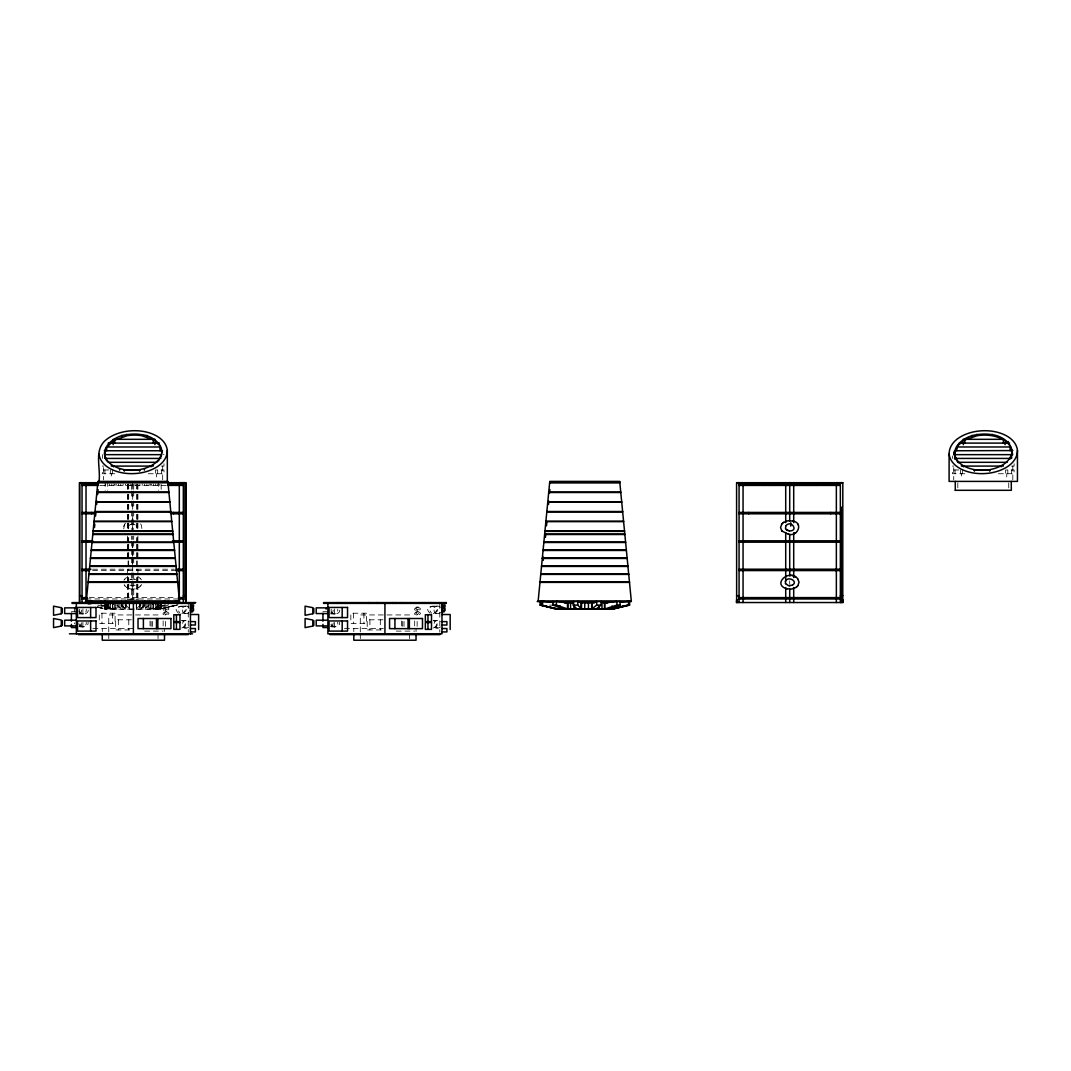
<?xml version="1.0" encoding="UTF-8"?>
<svg xmlns="http://www.w3.org/2000/svg" width="1071" height="1071" viewBox="0 0 1071 1071"><rect width="100%" height="100%" fill="white"/><g stroke="black" fill="none" stroke-linecap="round" stroke-linejoin="round"><path stroke-width="0.75" stroke-dasharray="5 3.75" d="M124.664 524.188L123.714 528.86M128.159 527.668L128.4 526.37M137.329 528.097L137.383 527.374M141.894 528.539L141.372 524.977L139.699 522.996M79.709 609.104C78.063 615.249 89.536 615.423 88.143 609.238M331.26 609.104C329.614 615.249 341.073 615.423 339.681 609.238M123.634 526.49L124.022 525.326M124.664 579.036L124.022 580.134L126.673 577.175M140.877 585.636L141.519 584.498M124.664 524.228L125.561 523.197M139.98 586.627L140.877 585.596M136.312 609.064L140.087 605.102M144.585 605.102L140.81 609.064L140.81 602.906M144.839 605.102L139.832 609.064L139.832 602.906M149.244 605.102L144.237 609.064L144.237 604.446M188.978 612.599L187.264 613.603L181.99 613.75C195.471 607.525 171.119 601.554 180.048 613.281M188.978 626.923L187.264 627.927L181.99 628.075C186.97 628.222 186.809 620.176 181.856 620.497L187.117 620.604L188.871 621.555M440.516 612.599L438.802 613.603L433.541 613.75C447.022 607.525 422.657 601.554 431.586 613.281M440.516 626.923L438.802 627.927L433.541 628.075C438.508 628.222 438.347 620.176 433.394 620.497L438.655 620.604L440.409 621.555M129.163 525.392L130.367 524.536M138.869 587.497L139.98 586.587M129.725 579.813L133.46 578.996M124.879 585.877L124.169 584.806C127.061 589.719 134.33 590.335 138.869 587.457M79.053 613.844L81.383 612.117L81.811 609.238M79.053 626.629L81.383 624.902L81.811 622.037M330.591 613.844L332.92 612.117L333.349 609.238M330.591 626.629L332.92 624.902L333.349 622.037M181.842 613.603C194.253 605.677 168.455 603.013 178.469 613.281M181.842 627.927C186.033 627.325 185.872 621.06 181.682 620.604M433.38 613.603C445.79 605.677 419.993 603.013 430.007 613.281M433.38 627.927C437.57 627.325 437.41 621.06 433.22 620.604M130.367 524.603L132.657 524.04L136.231 525.272M130.367 579.451L131.867 579.009M135.174 585.275L131.291 585.596M136.137 588.689L137.57 588.153M161.52 605.102L149.953 609.064L149.953 604.446M153.34 609.064L164.907 605.102M165.081 605.102L152.631 609.064L152.631 602.906M168.227 605.102L155.764 609.064L155.764 604.446M159.07 609.064L175.309 605.102M160.168 609.064L176.728 605.102L160.422 609.064L160.422 602.906M177.759 605.102L161.186 609.064L104.57 609.064M188.871 607.23C183.569 602.451 179.044 613.696 186.26 613.75M186.113 620.497C181.146 620.363 181.294 628.409 186.26 628.075M440.409 607.23C435.107 602.451 430.582 613.696 437.798 613.75M437.651 620.497C432.684 620.363 432.831 628.409 437.798 628.075M79.535 626.736C82.748 627.432 89.08 626.749 88.143 622.037M331.073 626.736C334.286 627.432 340.632 626.749 339.681 622.037M132.884 585.783L133.674 585.717M165.443 606.936C156.326 612.612 176.581 610.269 165.443 606.936L167.411 608.85L165.162 610.537M166.567 606.936L164.318 608.609L166.286 610.537M165.443 611.461C156.326 617.137 176.581 614.794 165.443 611.461L167.411 613.388L165.162 615.075M166.567 611.461L164.318 613.148L166.286 615.075M416.98 606.936C407.864 612.612 428.119 610.269 416.98 606.936L418.948 608.85L416.699 610.537M418.105 606.936L415.856 608.609L417.824 610.537M416.98 611.461C407.864 617.137 428.119 614.794 416.98 611.461L418.948 613.388L416.699 615.075M418.105 611.461L415.856 613.148L417.824 615.075M102.548 454.653L102.388 458.428M163.287 454.653L163.983 454.653M102.321 466.086L103.673 466.086M161.386 466.086L163.983 466.086L163.983 463.569M952.44 466.086L953.806 466.086M1011.466 466.086L1014.117 466.086L1014.117 463.569M108.666 469.968L102.321 469.968L102.321 473.743L115.146 473.743M958.799 469.968L952.44 469.968L952.44 473.743L965.279 473.743M148.253 473.743L163.983 473.743L163.983 469.968L155.523 469.968L155.523 473.743M998.386 473.743L1014.117 473.743L1014.117 469.968L1005.642 469.968L1005.642 473.743M99.978 485.404L166.192 485.404M92.588 569.21L174.399 569.21M92.588 570.575L176.032 570.575M89.308 597.605L176.434 597.605M86.028 598.97L179.312 598.97M127.168 599.586L138.172 599.586M549.637 605.102L552.783 605.102M180.53 606.173L186.113 606.173M432.068 606.173L437.651 606.173M71.396 611.702L76.349 611.702M322.933 611.702L327.887 611.702M79.535 613.951L83.819 613.951M331.073 613.951L335.37 613.951M158.026 614.941L108.76 614.941L108.76 632.318M409.564 614.941L360.298 614.941L360.298 632.318M131.452 619.801L115.668 619.801L115.668 629.935L131.452 629.935M383.003 619.801L367.206 619.801L367.206 629.935L383.003 629.935M92.896 628.53L136.606 628.53M344.434 628.53L383.378 628.53M144.679 631.1L163.14 631.1M396.216 631.1L414.678 631.1M132.081 585.743L132.884 585.797M131.385 589.077L132.991 589.157M335.37 626.736L332.305 625.571L331.086 622.88M83.819 626.736L80.767 625.571L79.549 622.88M133.46 578.929L134.25 579.143M98.318 607.257L105.842 609.064L105.842 604.446M97.287 607.257L104.824 609.064M97.207 606.681L106.939 609.064L106.939 604.446M97.461 607.083L105.587 609.064M100.928 605.102L113.392 609.064L113.392 602.906M97.796 605.102L110.246 609.064L110.246 604.446M134.25 579.063L135.656 579.706M131.291 585.676L129.886 585.034M129.819 588.836L127.007 587.658M104.503 605.102L116.056 609.064L116.056 604.446M101.116 605.102L112.669 609.064L112.669 602.906M138.534 576.974L140.662 578.795M121.17 605.102L126.191 609.064M116.766 605.102L121.773 609.064L121.773 604.446M136.231 525.205L137.383 527.508M125.923 605.102L129.698 609.064L129.698 604.446M121.425 605.102L125.2 609.064L125.2 602.906M330.765 611.996C332.653 615.825 338.958 613.335 337.74 609.238M330.765 624.781C332.653 628.61 338.958 626.12 337.74 622.037M140.662 578.755L141.372 579.866M128.466 528.833L128.159 527.534M78.866 611.072C79.856 615.852 87.554 613.924 86.202 609.238M74.836 611.996L74.368 610.082M78.866 623.858C79.856 628.637 87.554 626.709 86.202 622.037M74.368 622.88L74.475 623.858M1012.818 466.086L1012.818 481.401M1011.519 469.968L1011.519 473.743M1008.748 482.887L1008.748 488.818M1007.824 469.968L1007.824 473.743M1006.74 473.743L1006.74 476.956M962.508 469.968L962.508 473.743M961.477 473.743L961.477 475.993M960.459 469.968L960.459 473.743M957.822 482.887L957.822 488.818M955.037 469.968L955.037 473.743M953.739 467.612L953.739 479.875M952.521 455.911L952.521 458.428M789.688 580.897L789.729 584.217M439.806 603.388L439.806 632.211M417.128 621.408L417.128 627.204M416.043 628.53L416.043 631.569M414.678 620.952L414.678 626.749M409.564 633.898L409.564 638.637M404.021 621.408L404.021 627.204M402.669 621.408L402.669 627.204M401.571 620.952L401.571 626.749M380.312 619.801L380.312 629.935M369.897 619.801L369.897 629.935M363.939 613.214L363.939 623.362M360.298 633.898L360.298 638.637M353.818 628.53L353.818 631.569M353.51 613.214L353.51 623.362M334.433 608.89L334.433 616.146M334.433 622.398L334.433 629.654M188.268 603.388L188.268 632.211M165.577 621.408L165.577 627.204M164.506 628.53L164.506 631.569M163.14 620.952L163.14 626.749M162.685 466.086L162.685 481.401M161.386 469.968L161.386 473.743M161.145 484.373L161.212 490.304M161.212 602.906L161.212 609.212L104.57 609.212L104.57 602.906M160.971 602.906L160.971 609.212M160.248 602.906L160.248 609.212M159.726 484.038L159.726 485.404M159.057 602.906L159.057 609.212M158.615 481.401L158.615 490.304M158.722 602.906L158.722 609.212M158.495 602.906L158.495 609.212M158.026 633.898L158.026 638.637M157.691 469.968L157.691 473.743M157.745 484.038L157.745 485.404M157.839 602.906L157.839 609.212M157.424 602.906L157.424 609.212M156.607 473.743L156.607 476.956M156.754 602.906L156.754 609.212M155.683 484.038L155.683 485.404M155.255 602.906L155.362 609.212M153.568 484.038L153.568 485.404M153.381 602.906L153.381 609.212M152.925 602.906L152.925 609.212M152.47 621.408L152.47 627.204M151.399 484.038L151.399 485.404M151.145 602.906L151.145 609.212M151.131 621.408L151.131 627.204M150.435 484.038L150.435 485.404M150.127 602.906L150.127 609.212M150.034 620.952L150.034 626.749M149.164 484.038L149.164 485.404M148.615 602.906L148.615 609.212M147.048 602.906L147.048 609.212M146.901 484.038L146.901 485.404M145.803 602.906L145.803 609.212M144.585 484.038L144.585 485.404M143.742 602.906L143.742 609.212M142.764 602.906L142.764 609.212M142.242 484.038L142.242 485.404M140.221 602.906L140.221 609.212M139.873 484.038L139.873 485.404M139.578 602.906L139.578 609.212M137.905 484.373L137.905 492.714M137.905 494.387L137.905 502.741M137.905 504.414L137.905 512.755M137.905 514.428L137.905 529.449M137.905 536.129L137.905 542.81M137.905 544.483L137.905 551.163M137.905 552.837L137.905 559.504M137.905 569.531L137.905 574.538M137.905 576.211L137.905 582.892M137.905 584.552L137.905 599.586M137.49 484.038L137.49 485.404M137.262 484.038L137.262 492.687M137.262 494.347L137.262 502.674M137.262 504.334L137.262 512.661M137.262 514.321L137.262 529.302M137.262 537.615L137.262 542.609M137.262 544.282L137.262 550.936M137.262 552.596L137.262 559.249M137.262 560.923L137.262 567.576M137.262 569.21L137.262 570.575M137.262 577.564L137.262 582.557M137.262 584.217L137.262 599.198M136.673 484.038L136.673 492.687M136.673 494.347L136.673 502.674M136.673 504.334L136.673 512.661M136.673 514.321L136.673 529.302M136.673 537.615L136.673 542.609M136.673 544.282L136.673 550.936M136.673 552.596L136.673 559.249M136.673 560.923L136.673 567.576M136.673 569.21L136.673 570.575M136.673 577.564L136.673 582.557M136.673 584.217L136.673 599.198M136.593 602.906L136.593 609.212M136.271 602.906L136.271 609.212M135.08 484.038L135.08 485.404M133.701 484.36L133.701 489.38M133.701 491.04L133.701 499.394M133.701 501.067L133.701 509.408M133.701 511.081L133.701 529.449M133.701 536.129L133.701 539.476M133.701 541.136L133.701 547.817M133.701 549.49L133.701 556.17M133.701 557.844L133.701 562.851M133.701 572.865L133.701 579.545M133.701 581.218L133.701 599.586M132.697 484.038L132.697 489.353L132.67 482.7M132.697 529.302L132.697 510.987L132.67 529.449M132.697 547.602L132.697 540.949L132.67 547.817M132.697 555.929L132.697 549.262L132.67 556.17M132.697 599.198L132.697 580.897L132.67 599.586M132.67 536.129L132.67 539.476M132.67 572.865L132.67 579.545M131.639 484.36L131.639 489.38M131.639 491.04L131.639 499.394M131.639 501.067L131.639 509.408M131.639 511.081L131.639 529.449M131.639 536.129L131.639 539.476M131.639 541.136L131.639 547.817M131.639 549.49L131.639 556.17M131.639 557.844L131.639 562.851M131.639 572.865L131.639 579.545M131.639 581.218L131.639 599.586M130.26 484.038L130.26 485.404M129.511 602.906L129.511 609.212M129.203 602.906L129.203 609.212M128.681 484.038L128.681 492.687M128.681 494.347L128.681 502.674M128.681 504.334L128.681 512.661M128.681 514.321L128.681 529.302M128.681 537.615L128.681 542.609M128.681 544.282L128.681 550.936M128.681 552.596L128.681 559.249M128.681 560.923L128.681 567.576M128.681 569.21L128.681 570.575M128.681 577.564L128.681 582.557M128.681 584.217L128.681 599.198M128.774 619.801L128.774 629.935M128.078 484.038L128.078 492.687M128.078 494.347L128.078 502.674M128.078 504.334L128.078 512.661M128.078 514.321L128.078 529.302M128.078 537.615L128.078 542.609M128.078 544.282L128.078 550.936M128.078 552.596L128.078 559.249M128.078 560.923L128.078 567.576M128.078 569.21L128.078 570.575M128.078 577.564L128.078 582.557M128.078 584.217L128.078 599.198M127.851 484.038L127.851 485.404M127.449 484.373L127.449 492.714M127.449 494.387L127.449 502.741M127.449 504.414L127.449 512.755M127.449 514.428L127.449 529.449M127.449 536.129L127.449 542.81M127.449 544.483L127.449 551.163M127.449 552.837L127.449 559.504M127.449 569.531L127.449 574.538M127.449 576.211L127.449 582.892M127.449 584.552L127.449 599.586M126.204 602.906L126.204 609.212M125.561 602.906L125.561 609.212M125.468 484.038L125.468 485.404M123.098 484.038L123.098 485.404M123.018 602.906L123.018 609.212M122.04 602.906L122.04 609.212M120.755 484.038L120.755 485.404M119.979 602.906L119.979 609.212M118.734 602.906L118.734 609.212M118.453 484.038L118.453 485.404M118.346 619.801L118.346 629.935M117.181 602.906L117.181 609.212M116.177 484.038L116.177 485.404M115.655 602.906L115.655 609.212M114.905 484.038L114.905 485.404M114.624 602.906L114.624 609.212M113.954 484.038L113.954 485.404M112.857 602.906L112.857 609.212M112.375 469.968L112.375 473.743M112.401 602.906L112.401 609.212M112.401 613.214L112.401 623.362M111.772 484.038L111.772 485.404M111.357 473.743L111.357 475.993M110.42 602.906L110.527 609.212M110.326 469.968L110.326 473.743M109.657 484.038L109.657 485.404M109.028 602.906L109.028 609.212M108.76 633.898L108.76 638.637M108.372 602.906L108.372 609.212M107.957 602.906L107.957 609.212M107.689 481.401L107.689 490.304M107.287 602.906L107.287 609.212M107.06 602.906L107.06 609.212M106.725 602.906L106.725 609.212M105.614 484.038L105.614 485.404M105.534 602.906L105.534 609.212M105.092 481.401L105.145 490.304M104.904 469.968L104.904 473.743M104.824 602.906L104.824 609.212M103.606 467.612L103.606 479.875M102.267 628.53L102.267 631.569M101.973 613.214L101.973 623.362M82.895 608.89L82.895 616.146M82.895 622.398L82.895 629.654M115.079 613.214L99.295 613.214L99.295 623.362L115.079 623.362L115.079 613.214M366.617 613.214L350.833 613.214L350.833 623.362L366.617 623.362L366.617 613.214M132.697 499.34L132.697 491.013L132.67 499.394M132.697 509.327L132.697 501L132.67 509.408M132.697 564.243L132.697 557.589L132.643 564.243M132.697 570.91L132.697 565.916L132.643 570.91"/><path stroke-width="1.5" d="M1012.818 450.57L954.408 450.757M98.987 481.401C101.022 468.014 93.458 449.887 106.016 439.86C111.665 435.281 118.653 432.711 125.749 431.439A29.185 15.503 -1.6 0 1 143.434 431.439C153.595 433.206 165.871 438.842 167.317 450.315L167.317 481.401M167.317 450.315C167.237 463.997 152.229 470.972 140.555 472.927A29.185 15.503 -1.6 0 1 122.87 472.927C112.696 471.16 100.42 465.524 98.987 454.05M949.107 454.05C949.201 440.368 964.195 433.394 975.882 431.439A29.185 15.503 -1.6 0 1 993.567 431.439C1003.728 433.206 1016.004 438.842 1017.45 450.315L1017.45 481.401L949.107 481.401L949.107 454.05C950.553 465.524 962.829 471.16 972.99 472.927A29.185 15.503 -1.6 0 0 990.688 472.927C1002.362 470.972 1017.356 463.997 1017.45 450.315M954.007 451.801L953.792 454.84L953.739 453.796M94.502 527.481L94.81 524.201M95.587 515.968L95.895 512.674M96.671 504.441L96.979 501.161M97.608 494.574L98.077 489.634M543.238 560.401L543.546 557.107M545.42 537.361L545.728 534.068M546.505 525.834L546.812 522.554M548.526 504.441L548.834 501.161M549.61 492.928L549.918 489.634M86.269 601.541L97.93 481.401L167.852 481.401L179.513 601.541L85.359 601.541M538.111 601.541L549.771 481.401L619.707 481.401L631.355 601.541L537.2 601.541M785.431 581.272L785.512 583.628M104.811 451.641L105.909 448.508M161.547 453.769C158.883 463.475 148.36 468.054 139.27 469.7A24.205 12.865 -1.6 0 1 124.597 469.7C116.029 468.214 105.734 463.422 104.53 453.769M160.503 457.946C166.219 445.71 152.698 435.669 141.707 434.665A24.205 12.865 -1.6 0 0 127.021 434.665C114.798 435.589 98.586 447.571 106.765 460.918M954.944 451.641L957.969 445.523L964.074 440.368M1011.68 453.769C1009.016 463.475 998.493 468.054 989.403 469.7A24.205 12.865 -1.6 0 1 974.73 469.7C966.162 468.214 955.868 463.422 954.663 453.769M1010.636 457.946C1016.352 445.71 1002.831 435.669 991.84 434.665A24.205 12.865 -1.6 0 0 977.154 434.665C965.614 435.83 949.91 446.098 956.095 459.352L956.042 458.308M74.515 609.104L76.309 606.842M326.053 609.104L327.86 606.842M781.696 524.188L780.572 527.668L781.924 531.069M785.753 525.874L785.512 528.779L789.113 530.908M785.431 581.285C787.841 575.488 798.939 581.526 792.205 585.302M797.908 585.636L799.033 582.155L797.694 578.755M106.551 447.517L113.941 440.368L127.074 435.71A24.205 12.865 -1.6 0 1 141.76 435.71L153.019 439.699M158.562 460.918L159.539 458.308M781.696 524.228L782.593 523.197M785.753 525.888C791.295 519.074 799.247 531.618 789.113 530.895M797.025 586.627L797.908 585.596M596.681 605.102L591.674 609.064L591.674 602.906L596.681 601.487L596.681 605.102L601.099 605.102L601.099 601.487M596.092 609.064L601.099 605.102M782.593 523.237L783.704 522.327M788.417 534.228C797.721 537.066 803.705 522.782 792.754 520.988M795.914 587.497L797.025 586.587M783.704 522.38L787.988 520.76L792.754 521.028M794.615 533.304L795.914 532.608M795.914 587.457L791.63 589.063L786.85 588.796M965.399 439.699L977.207 435.71A24.205 12.865 -1.6 0 1 991.893 435.71C1000.448 437.196 1010.743 441.988 1011.948 451.641M792.205 585.275L788.336 585.596L785.512 583.601M616.923 605.102L604.472 609.064L604.472 602.906L616.923 601.487L616.923 605.102L620.069 605.102L620.069 601.487M607.618 609.064L620.069 605.102M139.832 602.906L144.839 601.487L144.839 603.897M625.531 605.49L610.898 609.212M612.277 609.064L628.516 605.102L628.583 601.487L620.296 602.197M612.01 609.064L628.583 605.102M613.054 609.064L556.425 609.212L613.054 609.064L629.601 605.102L629.601 601.487M152.631 602.906L165.081 601.487L165.081 603.897M166.795 602.344L176.728 601.487L176.728 603.897M797.694 578.795C790.157 567.978 771.267 584.204 786.85 588.836M185.952 602.531L185.805 482.7L179.312 482.7L179.312 602.531M784.481 482.7L794.936 482.7M841.953 482.7L836.357 482.7L836.357 602.531M155.014 439.324L114.691 439.324L114.691 443.099M963.257 439.324L1003.407 439.324L1003.407 443.099M108.144 443.099L159.418 443.099M959.817 443.099L1009.551 443.099M104.275 450.757L162.497 450.757M161.386 454.653L104.971 454.653L104.971 458.428M1011.519 454.653L955.091 454.653L955.091 458.428L1010.877 458.428M105.119 458.428L160.744 458.428M108.077 462.311L156.995 462.311M958.21 462.311L1007.128 462.311M112.763 466.086L111.357 466.086L111.357 465.309M114.048 466.086L153.126 466.086L153.126 465.309M962.896 466.086L961.477 466.086L961.477 465.309M964.181 466.086L1003.259 466.086L1003.259 465.309M123.901 469.968L140.047 469.968M974.034 469.968L990.18 469.968M97.889 481.83L167.893 481.83M549.731 481.83L619.748 481.83M97.836 482.365L167.946 482.365M549.677 482.365L619.801 482.365M788.684 482.7L790.733 482.7M842.837 482.7L840.347 482.7L840.347 602.531M84.796 482.7L184.922 482.7L184.922 599.586M549.637 482.793L619.841 482.793M741.828 482.7L785.712 482.7L785.712 522.648M837.589 482.7L793.705 482.7L793.705 522.648M82.039 484.038L98.519 484.038M167.839 484.038L183.315 484.038M739.07 484.038L840.347 484.038M82.039 485.404L98.519 485.404M167.839 485.404L183.315 485.404M739.07 485.404L840.347 485.404M955.225 490.304L1011.332 490.304L1011.278 481.401M96.885 492.084L168.897 492.084M548.74 492.084L620.738 492.084M96.845 492.499L168.937 492.499M548.7 492.499L620.778 492.499M95.948 501.79L169.834 501.79M547.79 501.79L621.675 501.79M95.908 502.219L169.874 502.219M547.75 502.219L621.729 502.219M94.998 511.51L170.771 511.51M546.853 511.51L622.626 511.51M94.958 511.925L170.811 511.925M546.812 511.925L622.666 511.925M82.039 512.42L95.868 512.42M169.472 512.42L183.315 512.42M739.07 512.42L840.347 512.42M82.039 513.799L95.439 513.799M171.119 513.799L183.315 513.799M739.07 513.799L840.347 513.799M94.061 521.216L171.721 521.216M545.915 521.216L623.563 521.216M94.02 521.644L171.762 521.644M545.862 521.644L623.603 521.644M93.123 530.935L172.659 530.935M544.965 530.935L624.513 530.935M93.083 531.363L172.699 531.363M544.925 531.363L624.554 531.363M92.816 534.081L172.966 534.081M544.657 534.081L624.808 534.081M92.775 534.509L173.007 534.509M544.617 534.509L624.862 534.509M82.039 540.815L92.816 540.815M172.525 540.815L183.315 540.815M739.07 540.815L840.347 540.815M82.039 542.18L183.315 542.18M543.894 542.06L625.584 542.06M739.07 542.18L840.347 542.18M91.999 542.488L173.783 542.488M543.84 542.488L625.625 542.488M91.263 550.039L174.519 550.039M543.117 550.039L626.361 550.039M91.222 550.467L174.56 550.467M543.077 550.467L626.401 550.467M90.486 558.018L175.283 558.018M542.341 558.018L627.137 558.018M90.446 558.446L175.336 558.446M542.301 558.446L627.178 558.446M89.723 565.997L176.059 565.997M541.565 565.997L627.914 565.997M89.669 566.425L176.099 566.425M541.524 566.425L627.954 566.425M82.039 569.21L90.941 569.21M176.032 569.21L183.315 569.21M739.07 569.21L840.347 569.21M82.039 570.575L89.71 570.575M176.032 570.575L183.315 570.575M739.07 570.575L840.347 570.575M88.947 573.989L176.835 573.989M540.788 573.989L628.69 573.989M88.906 574.404L176.876 574.404M540.748 574.404L628.731 574.404M88.17 581.968L177.612 581.968M540.012 581.968L629.453 581.968M88.13 582.383L177.652 582.383M539.971 582.383L629.507 582.383M79.535 595.69L82.039 595.69M183.315 595.69L185.805 595.69M736.58 595.69L739.07 595.69M840.347 595.69L842.837 595.69M82.039 597.605L87.22 597.605M178.442 597.605L183.315 597.605M739.07 597.605L840.347 597.605M82.039 598.97L87.22 598.97M178.442 598.97L183.315 598.97M739.07 598.97L840.347 598.97M736.647 599.586L736.42 602.531L842.997 602.531L842.77 599.586M86.309 601.112L179.473 601.112M538.164 601.112L631.314 601.112M195.765 602.585L72.025 602.585L72.025 603.388L194.748 603.388L194.748 602.585M112.669 602.906L122.04 602.906M129.203 602.906L140.221 602.906M150.127 602.906L155.764 602.906M564.511 602.906L573.895 602.906M594.418 602.906L581.044 602.906L581.044 609.212M607.618 602.906L601.982 602.906L601.982 609.212M190.437 604.995L193.503 604.995L193.503 607.096M441.975 604.995L445.041 604.995L445.041 607.096M540.105 601.487L540.105 605.102L558.794 609.064L558.794 605.985M552.957 601.487L552.957 605.102L556.344 605.102L567.898 609.064L567.898 602.906L556.344 601.487L556.344 605.102M573.266 601.487L573.266 605.102L577.778 605.102L581.553 609.064L581.553 602.906L577.778 601.487L577.778 605.102M627.151 605.102L629.601 605.102M190.437 606.4L192.512 606.4L192.512 607.926L190.437 607.926M441.975 606.4L444.063 606.4L444.063 607.926L441.975 607.926M76.349 607.859L64.675 607.859L64.675 613.576L76.349 613.576M327.887 607.859L316.213 607.859L316.213 613.576L327.887 613.576M190.437 608.582L193.503 608.582L193.503 610.684L190.437 610.684M441.975 608.582L445.041 608.582L445.041 610.684L441.975 610.684M190.437 610.35L192.512 610.35L192.512 611.889L190.437 611.889M441.975 610.35L444.063 610.35L444.063 611.889L441.975 611.889M190.437 614.513L198.63 614.513L198.63 629.561M441.975 614.513L450.168 614.513L450.168 629.561M76.349 620.189L64.675 620.189L64.675 625.906L76.349 625.906M327.887 620.189L316.213 620.189L316.213 625.906L327.887 625.906M190.437 621.622L195.377 621.622L195.377 625.009L190.437 625.009M441.975 621.622L446.915 621.622L446.915 625.009L441.975 625.009M76.349 627.552L71.396 627.552L71.396 624.38M327.887 627.552L322.933 627.552L322.933 624.38M190.437 628.543L195.377 628.543L195.377 631.917L190.437 631.917M441.975 628.543L446.915 628.543L446.915 631.917L441.975 631.917M69.428 633.818L192.552 633.818M737.464 482.7L743.06 482.7L743.06 602.531M80.419 482.7L86.028 482.7L86.028 602.531M789.595 575.515L791.201 575.596M789.113 585.743L789.916 585.783M553.921 602.478L542.555 601.487L542.555 605.102M100.446 602.344L90.714 601.487L90.714 603.897M116.056 602.906L104.503 601.487L104.503 603.897M788.417 534.268L781.924 531.029M541.19 601.487L541.19 605.102L557.696 609.064M540.105 605.102L556.666 609.212M541.19 605.102L557.375 609.212M792.754 575.877L795.579 577.015M552.957 605.102L564.511 609.064M129.698 602.906L125.923 601.487L125.923 603.897M787.587 530.52L786.342 529.77M154.251 440.368L159.633 445.523L161.815 451.641M573.266 605.102L577.055 609.064M956.898 460.918L958.451 462.752M797.694 523.96L798.404 525.018M954.462 458.027L955.198 459.472M1012.59 453.796L1012.644 454.84M1011.881 450.757L1011.881 452.524M1011.479 456.982L1011.533 458.027M1009.672 458.308L1009.725 459.352M1008.695 443.274L1008.748 444.318M1008.213 441.533L1008.266 442.577M1001.077 465.791L1001.131 466.836M992.174 434.25L992.228 435.295M989.684 470.115L989.738 471.16M976.886 434.25L976.939 435.295M974.396 470.115L974.436 471.16M971.959 435.362L972.013 436.392M963.605 465.791L963.646 466.836M959.107 443.274L959.161 444.318M954.877 450.757L954.93 451.801M954.73 452.872L954.783 453.917M953.806 452.872L953.859 453.917M161.748 450.757L161.801 451.801M161.708 451.48L161.748 452.524M158.562 443.274L158.615 444.318M150.944 465.791L150.998 466.836M146.807 435.362L146.861 436.392M144.465 469.004L144.518 470.049M139.551 470.115L139.605 471.16M126.753 434.25L126.806 435.295M124.263 470.115L124.316 471.16M121.84 435.362L121.893 436.392M119.497 469.004L119.55 470.049M113.472 465.791L113.526 466.836M108.974 443.274L109.028 444.318M105.909 458.308L105.962 459.352M104.744 450.757L104.797 451.801M104.597 452.872L104.65 453.917M1012.149 450.757L1012.149 451.534M1011.466 454.653L1011.466 458.428M1010.167 450.757L1010.167 446.982L956.805 446.982L956.805 450.757M1005.08 443.099L1005.08 444.706M964.824 439.324L964.824 443.099M963.311 443.099L963.311 444.706M955.278 481.401L955.278 490.304M955.078 450.757L955.078 452.123M842.81 482.7L842.77 602.531M841.15 506.998L841.15 602.531M839.718 597.605L839.718 598.97M835.728 540.815L835.728 542.18M835.728 569.21L835.728 570.575M835.728 597.605L835.728 598.97M830.708 512.42L830.708 513.799M816.758 484.038L816.758 485.404M814.777 484.038L814.777 485.404M812.715 484.038L812.715 485.404M810.6 484.038L810.6 485.404M808.431 484.038L808.431 485.404M807.48 484.038L807.48 485.404M806.209 484.038L806.209 485.404M803.933 484.038L803.933 485.404M801.617 484.038L801.617 485.404M799.274 484.038L799.274 485.404M796.918 484.038L796.918 485.404M794.521 484.038L794.521 485.404M793.705 532.622L793.705 577.564M793.705 587.551L793.705 602.531M792.125 484.038L792.125 485.404M790.733 522.768L790.733 526.115M789.729 482.7L789.688 520.975M789.688 534.295L789.729 575.903M789.729 589.211L789.688 602.531M787.292 484.038L787.292 485.404M785.712 532.622L785.712 580.897M785.712 587.551L785.712 602.531M784.896 484.038L784.896 485.404M782.499 484.038L782.499 485.404M780.13 484.038L780.13 485.404M777.787 484.038L777.787 485.404M775.484 484.038L775.484 485.404M773.208 484.038L773.208 485.404M771.937 484.038L771.937 485.404M770.986 484.038L770.986 485.404M768.817 484.038L768.817 485.404M766.689 484.038L766.689 485.404M764.64 484.038L764.64 485.404M762.659 484.038L762.659 485.404M748.709 512.42L748.709 513.799M743.689 540.815L743.689 542.18M743.689 569.21L743.689 570.575M743.689 597.605L743.689 598.97M739.7 597.605L739.7 598.97M739.07 602.531L739.07 482.7L736.58 482.7L736.647 602.531M737.357 599.586L737.357 602.531M612.01 605.985L612.09 609.212M604.767 602.906L604.767 609.212M598.903 605.985L598.903 609.212M592.076 602.906L592.076 609.212M588.434 602.906L588.434 609.212M584.739 602.906L584.739 609.212M573.895 604.446L573.895 609.212M570.575 602.906L570.575 609.212M567.496 602.906L567.496 609.212M560.213 605.985L560.213 609.212M558.567 605.985L558.567 609.212M441.975 603.388L441.975 633.818L327.887 633.818L327.887 603.388M439.806 633.818L439.806 634.621L330.055 634.621L330.055 633.818M433.434 602.585L433.434 603.388M430.903 602.585L430.903 603.388M429.002 602.585L429.002 603.388M427.972 614.754L427.972 621.608M427.972 622.519L427.972 629.373M424.785 602.585L424.785 603.388M422.255 602.585L422.255 603.388M416.043 634.621L416.043 640.217L353.818 640.217L353.818 634.621M409.376 618.503L409.376 628.65M408.038 618.503L408.038 628.65M403.914 602.585L403.914 603.388M401.063 602.585L401.063 603.388M395.574 602.585L395.574 603.388M394.931 618.503L394.931 628.65M392.428 602.585L392.428 603.388M384.931 603.388L384.931 633.818M377.434 602.585L377.434 603.388M376.684 602.585L376.684 603.388M369.12 602.585L369.12 603.388M368.785 602.585L368.785 603.388M347.232 602.585L347.232 603.388M345.719 602.585L345.719 603.388M342.185 607.444L342.185 617.592M342.185 620.952L342.185 631.1M340.859 602.585L340.859 603.388M338.583 602.585L338.583 603.388M337.084 602.585L337.084 603.388M322.933 613.295L322.933 621.207M313.816 608.288L313.816 613.161M313.816 620.618L313.816 625.491M190.437 603.388L190.437 633.818M188.268 633.818L188.268 634.621L78.504 634.621L78.504 633.818M185.765 482.7L185.765 600.858M183.315 482.7L183.315 602.531M182.672 597.605L182.672 598.97M181.896 602.585L181.896 603.388M178.696 540.815L178.696 542.18M178.696 569.21L178.696 570.575M178.696 597.605L178.696 598.97M177.759 601.487L177.759 603.897M177.465 602.585L177.465 603.388M176.434 614.754L176.434 621.608M176.434 622.519L176.434 629.373M173.676 512.42L173.676 513.799M173.248 602.585L173.248 603.388M168.227 601.487L168.227 603.897M164.506 634.621L164.506 640.217L102.267 640.217L102.267 634.621M162.016 450.757L162.016 451.534M160.034 450.757L160.034 446.982L106.672 446.982L106.672 450.757M157.839 618.503L157.839 628.65M156.5 618.503L156.5 628.65M154.947 443.099L154.947 444.706M153.273 439.324L153.273 443.099M149.525 602.585L149.525 603.388M149.244 601.487L149.244 603.897M143.394 618.503L143.394 628.65M140.89 602.585L140.89 603.388M133.393 603.388L133.393 633.818M121.425 601.487L121.425 603.897M117.248 602.585L117.248 603.388M113.124 439.324L113.178 444.706M104.958 450.757L104.958 452.123M101.116 601.487L101.116 603.897M94.181 602.585L94.181 603.388M91.664 512.42L91.664 513.799M90.633 607.444L90.633 617.592M90.633 620.952L90.633 631.1M89.348 601.487L89.348 603.897M88.25 601.487L88.25 603.897M86.644 540.815L86.644 542.18M86.644 569.21L86.644 570.575M86.644 597.605L86.644 598.97M85.533 602.585L85.533 603.388M82.668 597.605L82.668 598.97M82.039 602.531L82.039 482.7L79.535 482.7L79.535 602.531M79.602 482.7L79.602 602.531M76.349 603.388L76.349 633.818M71.396 613.295L71.396 621.207M62.279 608.288L62.279 613.161M62.279 620.618L62.279 625.491M61.261 613.763L53.55 615.29L53.55 606.159L61.261 607.672L61.261 613.763M61.261 626.093L53.55 627.619L53.55 618.489L61.261 620.015L61.261 626.093M312.799 613.763L305.088 615.29L305.088 606.159L312.799 607.672L312.799 613.763M312.799 626.093L305.088 627.619L305.088 618.489L312.799 620.015L312.799 626.093M446.299 602.585L323.562 602.585L323.562 603.388L446.299 603.388L446.299 602.585M96.002 607.444L77.527 607.444L77.527 617.592L96.002 617.592L96.002 607.444M347.54 607.444L329.078 607.444L329.078 617.592L347.54 617.592L347.54 607.444M179.955 614.754L173.81 614.754L173.81 621.608L179.955 621.608L179.955 614.754M431.506 614.754L425.348 614.754L425.348 621.608L431.506 621.608L431.506 614.754M170.945 618.503L138.025 618.503L138.025 628.65L170.945 628.65L170.945 618.503M422.483 618.503L389.563 618.503L389.563 628.65L422.483 628.65L422.483 618.503M96.002 620.952L77.527 620.952L77.527 631.1L96.002 631.1L96.002 620.952M347.54 620.952L329.078 620.952L329.078 631.1L347.54 631.1L347.54 620.952M179.955 622.519L173.81 622.519L173.81 629.373L179.955 629.373L179.955 622.519M431.506 622.519L425.348 622.519L425.348 629.373L431.506 629.373L431.506 622.519"/></g></svg>
